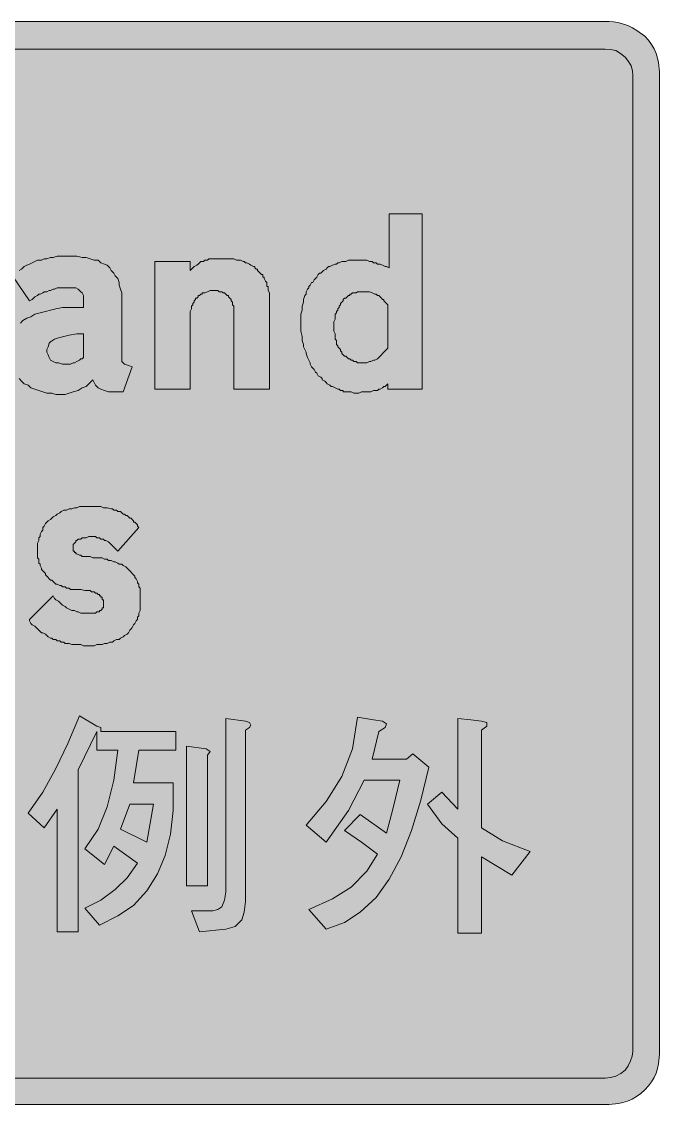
# Model space of a CAD drawing. Header units: metres. Extents: x 9 to 560, y 13 to 260.
# Drawn here: x 414.4 to 559.6, y 13.4 to 260 of the extents above; entities that cross this region are included whole.
import ezdxf

# ---------------------------------------------------------------- set-up
doc = ezdxf.new("R2010")
doc.units = ezdxf.units.M
doc.layers.add('FILL_BLACK_000000', color=7, linetype='Continuous', true_color=0x000000)
doc.layers.add('FILL_WHITE_FFFFFF', color=7, linetype='Continuous', true_color=0xffffff)

msp = doc.modelspace()

# ---------------------------------------------------------------- hatches: boundary and pattern name
at = {"layer": 'FILL_BLACK_000000', "true_color": 0x000000}
h = msp.add_hatch(color=7, dxfattribs=at)
h.dxf.hatch_style = 1
h.paths.add_polyline_path([(548.19, 259.98), (549.14, 259.92), (550.18, 259.75), (552.39, 259.08), (553.46, 258.58), (554.45, 257.99), (556.29, 256.68), (557.12, 255.75), (557.82, 254.78), (558.39, 253.77), (558.84, 252.74), (559.18, 251.7), (559.41, 250.65), (559.59, 248.58), (559.59, 24.78), (559.41, 22.59), (559.18, 21.53), (558.84, 20.5), (558.39, 19.51), (557.82, 18.54), (557.12, 17.59), (556.29, 16.68), (555.36, 15.85), (554.39, 15.15), (553.38, 14.58), (552.35, 14.13), (551.31, 13.79), (550.26, 13.56), (548.19, 13.38), (20.79, 13.38), (18.72, 13.56), (17.67, 13.79), (16.63, 14.13), (15.6, 14.58), (14.59, 15.15), (13.62, 15.85), (12.69, 16.68), (11.29, 18.54), (10.25, 20.5), (9.88, 21.53), (9.61, 22.59), (9.45, 23.67), (9.39, 24.78), (9.39, 248.58), (9.45, 249.6), (9.61, 250.65), (10.25, 252.74), (11.29, 254.78), (12.69, 256.68), (14.59, 258.08), (16.63, 259.12), (18.72, 259.76), (19.77, 259.92), (20.79, 259.98), (548.19, 259.98)])
h = msp.add_hatch(color=7, dxfattribs=at)
h.dxf.hatch_style = 1
h.paths.add_polyline_path([(497.19, 176.88), (496.89, 176.88), (496.59, 176.58), (495.99, 176.28), (495.69, 176.28), (495.39, 175.98), (494.79, 175.98), (494.49, 175.98), (493.89, 175.68), (493.59, 175.68), (492.99, 175.68), (492.39, 175.68), (491.79, 175.68), (491.19, 175.38), (490.89, 175.38), (490.59, 175.38), (489.99, 175.38), (489.39, 175.68), (489.09, 175.68), (488.49, 175.68), (488.19, 175.68), (487.59, 175.68), (487.59, 175.98), (486.99, 175.98), (486.69, 176.28), (486.39, 176.28), (485.79, 176.58), (485.19, 176.88), (484.89, 176.88), (484.59, 177.18), (483.99, 177.48), (483.69, 177.78), (483.39, 178.08), (482.79, 178.38), (482.79, 178.68), (482.49, 178.98), (481.89, 179.28), (481.59, 179.88), (481.29, 180.18), (480.99, 180.78), (480.69, 181.08), (480.39, 181.38), (480.09, 181.98), (480.09, 182.28), (479.79, 182.88), (479.49, 183.48), (479.19, 184.38), (479.19, 184.68), (478.89, 185.28), (478.59, 185.88), (478.59, 186.48), (478.29, 187.38), (478.29, 187.68), (478.29, 188.28), (477.99, 189.48), (477.99, 190.08), (477.99, 192.78), (477.99, 193.38), (478.29, 194.28), (478.29, 194.88), (478.29, 195.18), (478.59, 196.08), (478.59, 196.38), (478.59, 196.68), (478.89, 197.58), (479.19, 197.88), (479.19, 198.48), (479.49, 199.08), (479.79, 199.38), (479.79, 199.68), (480.09, 199.98), (480.39, 200.58), (480.69, 200.58), (480.99, 201.18), (481.29, 201.48), (481.59, 201.78), (481.89, 202.38), (482.19, 202.68), (482.49, 202.68), (482.79, 202.98), (483.09, 203.28), (483.69, 203.58), (483.99, 203.88), (484.29, 204.18), (484.59, 204.18), (485.19, 204.48), (485.79, 204.78), (486.09, 204.78), (486.39, 205.08), (486.69, 205.08), (487.29, 205.38), (487.59, 205.38), (487.89, 205.38), (488.19, 205.38), (488.79, 205.68), (489.39, 205.68), (489.69, 205.68), (490.59, 205.68), (490.89, 205.68), (491.49, 205.68), (491.79, 205.68), (492.09, 205.68), (492.69, 205.68), (492.99, 205.68), (493.59, 205.38), (494.19, 205.38), (494.49, 205.08), (495.09, 205.08), (495.39, 204.78), (495.99, 204.78), (496.59, 204.48), (497.19, 204.18), (497.49, 204.18), (498.09, 203.88), (498.09, 216.18), (505.59, 216.18), (505.59, 176.28), (497.79, 176.28), (497.79, 177.48), (497.49, 177.18), (497.19, 176.88)])
h.paths.add_polyline_path([(497.79, 193.98), (497.79, 194.28), (497.79, 194.58), (497.79, 194.88), (497.79, 195.18), (497.79, 195.48), (497.49, 195.78), (497.19, 196.08), (496.89, 196.38), (496.89, 196.68), (496.59, 196.68), (496.29, 196.98), (495.99, 197.28), (495.69, 197.58), (495.39, 197.58), (495.09, 197.88), (494.79, 197.88), (494.19, 198.18), (493.59, 198.48), (493.29, 198.48), (492.99, 198.48), (492.69, 198.48), (492.39, 198.48), (491.79, 198.48), (491.49, 198.48), (491.19, 198.48), (490.89, 198.48), (490.59, 198.18), (489.99, 198.18), (489.69, 198.18), (489.39, 197.88), (489.09, 197.88), (489.09, 197.58), (488.79, 197.58), (488.49, 197.28), (488.19, 196.98), (487.89, 196.98), (487.59, 196.68), (487.59, 196.38), (487.29, 196.08), (486.99, 195.78), (486.99, 195.48), (486.69, 195.18), (486.69, 194.88), (486.39, 194.58), (486.39, 194.28), (486.09, 193.98), (486.09, 193.68), (485.79, 193.38), (485.79, 192.78), (485.79, 192.48), (485.79, 192.18), (485.49, 191.58), (485.49, 191.28), (485.49, 190.68), (485.49, 190.38), (485.49, 189.78), (485.49, 189.48), (485.79, 188.88), (485.79, 188.58), (485.79, 187.98), (485.79, 187.68), (486.09, 187.38), (486.09, 186.78), (486.09, 186.48), (486.39, 186.18), (486.39, 185.88), (486.69, 185.58), (486.99, 185.28), (486.99, 184.98), (487.29, 184.68), (487.29, 184.38), (487.59, 184.08), (487.89, 183.78), (488.19, 183.78), (488.49, 183.48), (488.79, 183.18), (489.09, 183.18), (489.39, 182.88), (489.69, 182.88), (489.99, 182.58), (490.29, 182.58), (490.59, 182.58), (490.89, 182.28), (491.19, 182.28), (491.79, 182.28), (492.09, 182.28), (492.69, 182.28), (492.99, 182.28), (493.59, 182.58), (493.89, 182.58), (494.49, 182.88), (494.79, 182.88), (495.39, 183.18), (495.69, 183.48), (495.99, 183.78), (496.29, 184.08), (496.59, 184.38), (496.89, 184.68), (497.19, 184.98), (497.49, 185.28), (497.79, 185.58), (497.79, 186.18), (497.79, 193.08), (497.79, 193.98)], flags=16)
h = msp.add_hatch(color=7, dxfattribs=at)
h.dxf.hatch_style = 1
h.paths.add_polyline_path([(412.89, 202.38), (413.49, 202.98), (413.79, 203.28), (414.39, 203.58), (414.99, 204.18), (415.59, 204.48), (416.19, 204.78), (416.79, 205.08), (417.39, 205.38), (417.99, 205.68), (418.89, 205.68), (419.49, 205.98), (420.09, 205.98), (420.99, 206.28), (421.59, 206.28), (422.49, 206.58), (423.39, 206.58), (423.99, 206.58), (424.89, 206.58), (426.09, 206.58), (426.99, 206.58), (428.19, 206.28), (429.09, 206.28), (429.99, 205.98), (430.89, 205.68), (431.79, 205.68), (432.39, 205.08), (433.29, 204.78), (433.89, 204.48), (434.49, 203.88), (434.79, 203.28), (435.39, 202.68), (435.69, 202.08), (436.29, 201.48), (436.59, 200.58), (436.59, 199.98), (436.89, 199.08), (437.19, 198.18), (437.19, 183.48), (437.19, 182.58), (437.79, 181.98), (438.69, 181.68), (439.59, 181.38), (437.49, 175.68), (436.59, 175.68), (435.39, 175.68), (434.19, 175.68), (433.29, 175.98), (432.39, 176.28), (431.79, 176.58), (431.19, 177.18), (430.89, 177.78), (430.59, 178.38), (430.29, 178.08), (429.69, 177.48), (429.09, 176.88), (428.19, 176.58), (427.29, 175.98), (426.09, 175.68), (425.19, 175.38), (424.29, 175.08), (423.39, 175.08), (422.19, 175.08), (421.29, 175.38), (420.09, 175.38), (419.19, 175.68), (418.29, 175.98), (417.39, 176.28), (416.49, 176.58), (415.89, 177.18), (414.99, 177.48), (414.39, 178.08), (413.79, 178.68), (413.49, 179.58), (412.89, 180.18), (412.59, 181.08), (412.29, 181.98), (411.99, 182.58), (411.99, 183.78), (411.69, 184.68), (411.69, 185.58), (411.69, 186.48), (411.99, 187.38), (412.29, 188.28), (412.59, 189.18), (412.89, 189.78), (413.49, 190.68), (414.09, 191.28), (414.69, 191.88), (415.59, 192.48), (416.49, 192.78), (417.39, 193.38), (418.59, 193.68), (419.79, 193.98), (420.99, 194.28), (422.19, 194.58), (423.69, 194.88), (425.19, 194.88), (426.99, 194.88), (428.49, 194.88), (428.49, 196.38), (428.49, 196.98), (428.49, 197.58), (428.19, 198.18), (427.89, 198.48), (427.59, 198.78), (427.29, 199.08), (426.69, 199.38), (425.79, 199.38), (425.19, 199.38), (424.59, 199.38), (423.99, 199.38), (423.69, 199.38), (423.09, 199.38), (422.49, 199.38), (421.89, 199.08), (421.59, 199.08), (420.99, 198.78), (420.69, 198.78), (420.09, 198.48), (419.49, 198.48), (419.19, 198.18), (418.59, 197.88), (418.29, 197.88), (417.99, 197.58), (417.39, 197.28), (417.09, 196.98), (416.79, 196.68), (416.19, 196.38), (412.29, 202.08), (412.89, 202.38)])
h.paths.add_polyline_path([(420.39, 184.08), (420.69, 183.48), (420.99, 182.88), (421.59, 182.58), (422.19, 182.28), (422.79, 182.28), (423.69, 181.98), (424.89, 181.98), (425.49, 181.98), (426.09, 182.28), (426.39, 182.28), (426.99, 182.58), (427.59, 182.88), (427.89, 183.18), (428.19, 183.18), (428.49, 183.48), (428.49, 184.08), (428.49, 188.88), (426.99, 188.88), (425.19, 188.58), (423.99, 188.28), (422.79, 187.98), (421.89, 187.68), (420.99, 187.08), (420.69, 186.78), (420.39, 185.88), (420.09, 185.28), (420.09, 184.68), (420.39, 184.08)], flags=16)
h = msp.add_hatch(color=7, dxfattribs=at)
h.dxf.hatch_style = 1
h.paths.add_polyline_path([(462.69, 176.28), (462.69, 193.08), (462.69, 193.38), (462.69, 193.98), (462.69, 194.58), (462.69, 194.88), (462.69, 195.18), (462.39, 195.48), (462.39, 196.08), (462.09, 196.38), (462.09, 196.68), (461.79, 196.98), (461.49, 197.28), (461.49, 197.58), (461.19, 197.58), (460.89, 197.88), (460.59, 198.18), (460.29, 198.18), (459.99, 198.48), (459.69, 198.48), (459.39, 198.48), (459.09, 198.78), (458.79, 198.78), (458.49, 198.78), (458.19, 198.78), (457.89, 198.78), (457.59, 198.78), (457.29, 198.78), (456.69, 198.48), (456.09, 198.18), (455.79, 198.18), (455.49, 198.18), (455.49, 197.88), (455.19, 197.88), (454.89, 197.58), (454.59, 197.58), (454.59, 197.28), (454.29, 196.98), (453.99, 196.98), (453.99, 196.68), (453.69, 196.38), (453.69, 196.08), (453.39, 195.78), (453.39, 195.48), (453.09, 195.18), (453.09, 194.88), (453.09, 194.58), (452.79, 193.98), (452.79, 176.28), (444.69, 176.28), (444.69, 205.38), (452.79, 205.38), (452.79, 203.28), (453.09, 203.58), (453.39, 203.88), (453.69, 204.18), (454.29, 204.48), (454.59, 204.78), (454.89, 205.08), (455.19, 205.38), (455.79, 205.38), (456.09, 205.68), (456.69, 205.68), (456.99, 205.98), (457.59, 205.98), (457.89, 205.98), (458.49, 205.98), (459.09, 205.98), (459.69, 205.98), (460.29, 205.98), (460.89, 205.98), (461.19, 205.98), (461.79, 205.98), (462.39, 205.98), (462.69, 205.98), (463.29, 205.68), (463.59, 205.68), (464.19, 205.68), (464.79, 205.38), (465.09, 205.38), (465.39, 205.08), (465.69, 205.08), (466.29, 204.78), (466.59, 204.48), (467.19, 204.18), (467.49, 204.18), (467.49, 203.88), (467.79, 203.58), (468.09, 203.58), (468.09, 203.28), (468.39, 202.98), (468.69, 202.68), (468.99, 202.38), (469.29, 202.38), (469.29, 201.78), (469.59, 201.78), (469.59, 201.48), (469.89, 200.88), (470.19, 200.58), (470.19, 200.28), (470.19, 199.68), (470.49, 199.68), (470.49, 199.08), (470.49, 198.78), (470.79, 198.18), (470.79, 197.88), (470.79, 197.28), (470.79, 196.98), (470.79, 196.38), (470.79, 196.08), (470.79, 195.78), (470.79, 176.28), (462.69, 176.28)])
h = msp.add_hatch(color=7, dxfattribs=at)
h.dxf.hatch_style = 1
h.paths.add_polyline_path([(441.39, 127.38), (441.39, 126.78), (441.39, 126.18), (441.39, 125.88), (441.09, 125.28), (441.09, 124.68), (440.79, 124.38), (440.79, 123.78), (440.49, 123.48), (440.19, 122.88), (439.89, 122.58), (439.59, 121.98), (439.29, 121.68), (438.99, 121.38), (438.69, 120.78), (438.39, 120.48), (437.79, 120.18), (437.49, 119.88), (436.89, 119.58), (436.59, 119.28), (435.99, 119.28), (435.39, 118.98), (435.09, 118.68), (434.49, 118.68), (433.89, 118.38), (433.29, 118.38), (432.69, 118.08), (432.09, 118.08), (431.49, 118.08), (430.89, 117.78), (429.99, 117.78), (429.39, 117.78), (428.79, 117.78), (428.49, 117.78), (427.89, 118.08), (427.29, 118.08), (426.69, 118.08), (426.39, 118.08), (425.79, 118.08), (425.19, 118.38), (424.89, 118.38), (424.29, 118.38), (423.99, 118.68), (423.39, 118.68), (423.09, 118.98), (422.49, 118.98), (422.19, 119.28), (421.59, 119.28), (421.29, 119.58), (420.99, 119.58), (420.39, 119.88), (420.09, 120.18), (419.79, 120.48), (419.19, 120.78), (418.89, 120.78), (418.59, 121.08), (418.29, 121.38), (417.99, 121.68), (417.69, 121.98), (417.39, 122.28), (416.79, 122.58), (416.49, 122.88), (416.19, 123.48), (416.19, 123.78), (421.59, 129.18), (421.89, 128.58), (422.19, 128.28), (422.79, 127.98), (423.39, 127.38), (423.69, 127.08), (424.29, 126.78), (424.59, 126.48), (425.19, 126.18), (425.79, 125.88), (426.39, 125.88), (426.99, 125.58), (427.29, 125.58), (427.89, 125.28), (428.49, 125.28), (429.09, 125.28), (429.69, 125.28), (429.99, 125.28), (430.59, 125.28), (430.89, 125.28), (431.19, 125.28), (431.49, 125.58), (431.79, 125.58), (432.09, 125.58), (432.09, 125.88), (432.39, 125.88), (432.69, 126.18), (432.69, 126.48), (432.99, 126.48), (432.99, 126.78), (432.99, 127.08), (432.99, 127.38), (432.99, 127.68), (432.99, 127.98), (432.99, 128.28), (432.69, 128.28), (432.69, 128.58), (432.69, 128.88), (432.39, 128.88), (432.39, 129.18), (432.09, 129.18), (432.09, 129.48), (431.79, 129.48), (431.49, 129.78), (431.19, 129.78), (430.89, 130.08), (430.29, 130.08), (429.99, 130.38), (429.39, 130.38), (428.79, 130.38), (427.89, 130.68), (427.29, 130.68), (426.39, 130.68), (426.09, 130.68), (425.49, 130.68), (425.19, 130.98), (424.59, 130.98), (424.29, 131.28), (423.69, 131.28), (423.39, 131.58), (423.09, 131.58), (422.49, 131.88), (422.19, 131.88), (421.89, 132.18), (421.59, 132.48), (421.29, 132.78), (420.99, 132.78), (420.69, 133.08), (420.39, 133.38), (420.09, 133.68), (419.79, 133.98), (419.79, 134.28), (419.49, 134.58), (419.19, 134.88), (418.89, 135.18), (418.89, 135.48), (418.59, 136.08), (418.59, 136.38), (418.29, 136.68), (418.29, 137.28), (418.29, 137.58), (417.99, 137.88), (417.99, 138.48), (417.99, 138.78), (417.99, 139.38), (417.99, 139.98), (417.99, 140.58), (417.99, 141.18), (418.29, 141.78), (418.29, 142.38), (418.59, 142.68), (418.59, 143.28), (418.89, 143.88), (419.19, 144.18), (419.19, 144.78), (419.49, 145.08), (419.79, 145.68), (420.09, 145.98), (420.39, 146.28), (420.99, 146.58), (421.29, 146.88), (421.59, 147.18), (422.19, 147.48), (422.49, 147.78), (423.09, 148.08), (423.39, 148.38), (423.99, 148.68), (424.59, 148.68), (425.19, 148.98), (425.79, 148.98), (426.39, 149.28), (426.99, 149.28), (427.59, 149.58), (428.19, 149.58), (429.09, 149.58), (429.69, 149.58), (430.59, 149.58), (431.49, 149.58), (432.39, 149.58), (432.99, 149.28), (433.89, 149.28), (434.79, 148.98), (435.09, 148.98), (435.39, 148.68), (435.99, 148.68), (436.29, 148.38), (436.59, 148.38), (436.89, 148.38), (437.19, 148.08), (437.49, 147.78), (437.79, 147.78), (438.09, 147.48), (438.39, 147.48), (438.69, 147.18), (438.99, 146.88), (439.29, 146.88), (439.59, 146.58), (439.89, 146.28), (439.89, 145.98), (440.19, 145.98), (440.49, 145.68), (440.79, 145.38), (440.79, 145.08), (441.09, 144.78), (436.29, 139.38), (435.99, 139.68), (435.69, 139.98), (435.39, 140.28), (435.09, 140.58), (434.79, 140.88), (434.49, 141.18), (434.19, 141.48), (433.59, 141.78), (433.29, 141.78), (432.99, 142.08), (432.39, 142.08), (432.09, 142.38), (431.49, 142.38), (431.19, 142.68), (430.59, 142.68), (429.99, 142.68), (429.69, 142.68), (429.09, 142.38), (428.79, 142.38), (428.19, 142.38), (427.89, 142.08), (427.59, 142.08), (427.29, 142.08), (426.99, 141.78), (426.69, 141.78), (426.69, 141.48), (426.39, 141.18), (426.09, 140.88), (426.09, 140.58), (426.09, 140.28), (426.09, 139.98), (426.09, 139.68), (426.09, 139.38), (426.39, 139.38), (426.39, 139.08), (426.69, 139.08), (426.69, 138.78), (426.99, 138.78), (427.59, 138.48), (427.89, 138.48), (428.19, 138.18), (428.79, 138.18), (429.39, 138.18), (429.99, 138.18), (430.59, 137.88), (431.19, 137.88), (432.09, 137.88), (432.69, 137.88), (433.29, 137.58), (433.89, 137.58), (434.19, 137.28), (434.79, 137.28), (435.39, 136.98), (435.69, 136.98), (436.29, 136.68), (436.59, 136.38), (437.19, 136.38), (437.49, 136.08), (438.09, 135.78), (438.39, 135.48), (438.69, 135.18), (438.99, 134.88), (439.29, 134.58), (439.59, 134.28), (439.89, 133.98), (440.19, 133.68), (440.19, 133.38), (440.49, 133.08), (440.79, 132.48), (440.79, 132.18), (441.09, 131.88), (441.09, 131.28), (441.39, 130.98), (441.39, 130.38), (441.39, 130.08), (441.39, 129.48), (441.39, 128.88), (441.39, 128.58), (441.39, 127.98), (441.39, 127.38)])
h = msp.add_hatch(color=7, dxfattribs=at)
h.dxf.hatch_style = 1
h.paths.add_polyline_path([(422.19, 89.88), (424.89, 95.58), (427.59, 101.88), (431.49, 99.48), (432.39, 99.18), (432.39, 98.28), (449.49, 98.28), (449.49, 94.08), (441.09, 94.08), (439.89, 86.58), (448.89, 86.58), (448.89, 80.28), (448.29, 74.88), (447.09, 70.08), (445.29, 65.88), (442.89, 61.98), (439.89, 58.68), (436.29, 56.28), (432.09, 54.18), (428.79, 58.08), (432.39, 59.88), (435.69, 62.28), (438.39, 64.98), (440.79, 68.28), (435.39, 72.18), (433.29, 67.98), (428.79, 71.58), (431.79, 76.08), (433.89, 81.18), (435.39, 87.18), (436.29, 94.08), (431.49, 94.08), (431.49, 98.28), (427.29, 89.58), (427.29, 52.68), (422.49, 52.68), (422.49, 80.58), (419.49, 76.38), (415.89, 79.68), (419.19, 84.48), (422.19, 89.88)])
h.paths.add_polyline_path([(442.89, 73.08), (444.39, 81.78), (438.99, 81.78), (436.89, 76.08), (442.89, 73.08)], flags=16)
h = msp.add_hatch(color=7, dxfattribs=at)
h.dxf.hatch_style = 1
h.paths.add_polyline_path([(465.39, 100.68), (466.29, 100.38), (466.59, 99.78), (466.29, 99.18), (465.39, 98.58), (465.39, 59.58), (465.09, 57.18), (464.49, 55.38), (462.99, 53.88), (460.89, 53.28), (454.89, 52.68), (453.09, 57.48), (457.89, 57.48), (459.09, 57.78), (459.99, 58.38), (460.59, 59.88), (460.89, 61.68), (460.89, 101.28), (465.39, 100.68)])
h = msp.add_hatch(color=7, dxfattribs=at)
h.dxf.hatch_style = 1
h.paths.add_polyline_path([(496.59, 100.68), (497.49, 100.08), (497.19, 99.18), (495.69, 98.28), (494.19, 91.98), (501.99, 91.98), (503.49, 93.18), (507.09, 90.18), (505.29, 82.68), (503.19, 75.78), (500.79, 69.78), (498.09, 64.68), (495.09, 60.48), (491.49, 57.18), (487.89, 54.78), (483.69, 53.28), (479.79, 57.78), (485.19, 60.18), (489.39, 62.88), (492.99, 66.48), (495.39, 70.38), (491.79, 73.08), (487.89, 75.78), (491.49, 79.38), (497.49, 75.18), (498.99, 80.88), (500.49, 87.18), (492.39, 87.18), (488.79, 80.28), (483.69, 73.08), (479.19, 76.98), (483.69, 82.38), (487.29, 88.08), (489.69, 94.38), (490.89, 101.58), (494.49, 100.98), (496.59, 100.68)])
h = msp.add_hatch(color=7, dxfattribs=at)
h.dxf.hatch_style = 1
h.paths.add_polyline_path([(519.09, 100.68), (520.29, 100.38), (520.29, 99.48), (519.09, 98.58), (519.09, 76.38), (523.89, 73.38), (530.19, 70.98), (525.99, 65.58), (519.09, 69.78), (519.09, 52.38), (513.69, 52.38), (513.69, 73.98), (510.09, 77.28), (506.79, 81.78), (510.09, 84.48), (513.69, 80.58), (513.69, 101.28), (516.69, 100.98), (519.09, 100.68)])
h = msp.add_hatch(color=7, dxfattribs=at)
h.dxf.hatch_style = 1
h.paths.add_polyline_path([(456.39, 94.38), (457.29, 93.78), (456.69, 92.88), (456.69, 63.18), (451.89, 63.18), (451.89, 94.98), (456.39, 94.38)])
at = {"layer": 'FILL_WHITE_FFFFFF', "true_color": 0xffffff}
h = msp.add_hatch(color=7, dxfattribs=at)
h.dxf.hatch_style = 1
h.paths.add_polyline_path([(547.29, 253.68), (548.49, 253.64), (549.69, 253.38), (550.74, 252.74), (551.79, 251.88), (552.58, 250.93), (553.14, 249.89), (553.48, 248.8), (553.59, 247.68), (553.59, 25.38), (553.4, 24.33), (552.99, 23.28), (552.5, 22.12), (551.79, 21.18), (550.79, 20.39), (549.65, 19.83), (548.46, 19.49), (547.29, 19.38), (21.69, 19.38), (20.57, 19.49), (19.48, 19.83), (18.44, 20.39), (17.49, 21.18), (16.58, 22.13), (16.03, 23.17), (15.76, 24.26), (15.69, 25.38), (15.69, 247.68), (15.73, 248.88), (15.99, 250.08), (16.63, 250.98), (17.49, 251.88), (18.44, 252.79), (19.48, 253.34), (20.57, 253.61), (21.69, 253.68), (547.29, 253.68)])

# ---------------------------------------------------------------- linework, layer by layer
at = {"layer": 'FILL_BLACK_000000', "lineweight": 0, "true_color": 0x000000}
for points in [[(20.79, 259.98), (548.19, 259.98), (549.14, 259.92), (550.18, 259.75), (552.39, 259.08), (553.46, 258.58), (554.45, 257.99), (556.29, 256.68), (557.12, 255.75), (557.82, 254.78), (558.39, 253.77), (558.84, 252.74), (559.18, 251.7), (559.41, 250.65), (559.59, 248.58), (559.59, 24.78), (559.41, 22.59), (559.18, 21.53), (558.84, 20.5), (558.39, 19.51), (557.82, 18.54), (557.12, 17.59), (556.29, 16.68), (555.36, 15.85), (554.39, 15.15), (553.38, 14.58), (552.35, 14.13), (551.31, 13.79), (550.26, 13.56), (548.19, 13.38), (20.79, 13.38)], [(413.79, 203.28), (414.39, 203.58), (414.99, 204.18), (415.59, 204.48), (416.19, 204.78), (416.79, 205.08), (417.39, 205.38), (417.99, 205.68), (418.89, 205.68), (419.49, 205.98), (420.09, 205.98), (420.99, 206.28), (421.59, 206.28), (422.49, 206.58), (423.39, 206.58), (423.99, 206.58), (424.89, 206.58), (426.09, 206.58), (426.99, 206.58), (428.19, 206.28), (429.09, 206.28), (429.99, 205.98), (430.89, 205.68), (431.79, 205.68), (432.39, 205.08), (433.29, 204.78), (433.89, 204.48), (434.49, 203.88), (434.79, 203.28), (435.39, 202.68), (435.69, 202.08), (436.29, 201.48), (436.59, 200.58), (436.59, 199.98), (436.89, 199.08), (437.19, 198.18), (437.19, 183.48), (437.19, 182.58), (437.79, 181.98), (438.69, 181.68), (439.59, 181.38), (437.49, 175.68), (436.59, 175.68), (435.39, 175.68), (434.19, 175.68), (433.29, 175.98), (432.39, 176.28), (431.79, 176.58), (431.19, 177.18), (430.89, 177.78), (430.59, 178.38), (430.29, 178.08), (429.69, 177.48), (429.09, 176.88), (428.19, 176.58), (427.29, 175.98), (426.09, 175.68), (425.19, 175.38), (424.29, 175.08), (423.39, 175.08), (422.19, 175.08), (421.29, 175.38), (420.09, 175.38), (419.19, 175.68), (418.29, 175.98), (417.39, 176.28), (416.49, 176.58), (415.89, 177.18), (414.99, 177.48), (414.39, 178.08), (413.79, 178.68)], [(414.09, 191.28), (414.69, 191.88), (415.59, 192.48), (416.49, 192.78), (417.39, 193.38), (418.59, 193.68), (419.79, 193.98), (420.99, 194.28), (422.19, 194.58), (423.69, 194.88), (425.19, 194.88), (426.99, 194.88), (428.49, 194.88), (428.49, 196.38), (428.49, 196.98), (428.49, 197.58), (428.19, 198.18), (427.89, 198.48), (427.59, 198.78), (427.29, 199.08), (426.69, 199.38), (425.79, 199.38), (425.19, 199.38), (424.59, 199.38), (423.99, 199.38), (423.69, 199.38), (423.09, 199.38), (422.49, 199.38), (421.89, 199.08), (421.59, 199.08), (420.99, 198.78), (420.69, 198.78), (420.09, 198.48), (419.49, 198.48), (419.19, 198.18), (418.59, 197.88), (418.29, 197.88), (417.99, 197.58), (417.39, 197.28), (417.09, 196.98), (416.79, 196.68), (416.19, 196.38), (412.29, 202.08)]]:
    msp.add_lwpolyline(points, dxfattribs=at)
for points in [[(497.19, 176.88), (496.89, 176.88), (496.59, 176.58), (495.99, 176.28), (495.69, 176.28), (495.39, 175.98), (494.79, 175.98), (494.49, 175.98), (493.89, 175.68), (493.59, 175.68), (492.99, 175.68), (492.39, 175.68), (491.79, 175.68), (491.19, 175.38), (490.89, 175.38), (490.59, 175.38), (489.99, 175.38), (489.39, 175.68), (489.09, 175.68), (488.49, 175.68), (488.19, 175.68), (487.59, 175.68), (487.59, 175.98), (486.99, 175.98), (486.69, 176.28), (486.39, 176.28), (485.79, 176.58), (485.19, 176.88), (484.89, 176.88), (484.59, 177.18), (483.99, 177.48), (483.69, 177.78), (483.39, 178.08), (482.79, 178.38), (482.79, 178.68), (482.49, 178.98), (481.89, 179.28), (481.59, 179.88), (481.29, 180.18), (480.99, 180.78), (480.69, 181.08), (480.39, 181.38), (480.09, 181.98), (480.09, 182.28), (479.79, 182.88), (479.49, 183.48), (479.19, 184.38), (479.19, 184.68), (478.89, 185.28), (478.59, 185.88), (478.59, 186.48), (478.29, 187.38), (478.29, 187.68), (478.29, 188.28), (477.99, 189.48), (477.99, 190.08), (477.99, 192.78), (477.99, 193.38), (478.29, 194.28), (478.29, 194.88), (478.29, 195.18), (478.59, 196.08), (478.59, 196.38), (478.59, 196.68), (478.89, 197.58), (479.19, 197.88), (479.19, 198.48), (479.49, 199.08), (479.79, 199.38), (479.79, 199.68), (480.09, 199.98), (480.39, 200.58), (480.69, 200.58), (480.99, 201.18), (481.29, 201.48), (481.59, 201.78), (481.89, 202.38), (482.19, 202.68), (482.49, 202.68), (482.79, 202.98), (483.09, 203.28), (483.69, 203.58), (483.99, 203.88), (484.29, 204.18), (484.59, 204.18), (485.19, 204.48), (485.79, 204.78), (486.09, 204.78), (486.39, 205.08), (486.69, 205.08), (487.29, 205.38), (487.59, 205.38), (487.89, 205.38), (488.19, 205.38), (488.79, 205.68), (489.39, 205.68), (489.69, 205.68), (490.59, 205.68), (490.89, 205.68), (491.49, 205.68), (491.79, 205.68), (492.09, 205.68), (492.69, 205.68), (492.99, 205.68), (493.59, 205.38), (494.19, 205.38), (494.49, 205.08), (495.09, 205.08), (495.39, 204.78), (495.99, 204.78), (496.59, 204.48), (497.19, 204.18), (497.49, 204.18), (498.09, 203.88), (498.09, 216.18), (505.59, 216.18), (505.59, 176.28), (497.79, 176.28), (497.79, 177.48), (497.49, 177.18)], [(462.69, 176.28), (462.69, 193.08), (462.69, 193.38), (462.69, 193.98), (462.69, 194.58), (462.69, 194.88), (462.69, 195.18), (462.39, 195.48), (462.39, 196.08), (462.09, 196.38), (462.09, 196.68), (461.79, 196.98), (461.49, 197.28), (461.49, 197.58), (461.19, 197.58), (460.89, 197.88), (460.59, 198.18), (460.29, 198.18), (459.99, 198.48), (459.69, 198.48), (459.39, 198.48), (459.09, 198.78), (458.79, 198.78), (458.49, 198.78), (458.19, 198.78), (457.89, 198.78), (457.59, 198.78), (457.29, 198.78), (456.69, 198.48), (456.09, 198.18), (455.79, 198.18), (455.49, 198.18), (455.49, 197.88), (455.19, 197.88), (454.89, 197.58), (454.59, 197.58), (454.59, 197.28), (454.29, 196.98), (453.99, 196.98), (453.99, 196.68), (453.69, 196.38), (453.69, 196.08), (453.39, 195.78), (453.39, 195.48), (453.09, 195.18), (453.09, 194.88), (453.09, 194.58), (452.79, 193.98), (452.79, 176.28), (444.69, 176.28), (444.69, 205.38), (452.79, 205.38), (452.79, 203.28), (453.09, 203.58), (453.39, 203.88), (453.69, 204.18), (454.29, 204.48), (454.59, 204.78), (454.89, 205.08), (455.19, 205.38), (455.79, 205.38), (456.09, 205.68), (456.69, 205.68), (456.99, 205.98), (457.59, 205.98), (457.89, 205.98), (458.49, 205.98), (459.09, 205.98), (459.69, 205.98), (460.29, 205.98), (460.89, 205.98), (461.19, 205.98), (461.79, 205.98), (462.39, 205.98), (462.69, 205.98), (463.29, 205.68), (463.59, 205.68), (464.19, 205.68), (464.79, 205.38), (465.09, 205.38), (465.39, 205.08), (465.69, 205.08), (466.29, 204.78), (466.59, 204.48), (467.19, 204.18), (467.49, 204.18), (467.49, 203.88), (467.79, 203.58), (468.09, 203.58), (468.09, 203.28), (468.39, 202.98), (468.69, 202.68), (468.99, 202.38), (469.29, 202.38), (469.29, 201.78), (469.59, 201.78), (469.59, 201.48), (469.89, 200.88), (470.19, 200.58), (470.19, 200.28), (470.19, 199.68), (470.49, 199.68), (470.49, 199.08), (470.49, 198.78), (470.79, 198.18), (470.79, 197.88), (470.79, 197.28), (470.79, 196.98), (470.79, 196.38), (470.79, 196.08), (470.79, 195.78), (470.79, 176.28)], [(497.79, 193.98), (497.79, 194.28), (497.79, 194.58), (497.79, 194.88), (497.79, 195.18), (497.79, 195.48), (497.49, 195.78), (497.19, 196.08), (496.89, 196.38), (496.89, 196.68), (496.59, 196.68), (496.29, 196.98), (495.99, 197.28), (495.69, 197.58), (495.39, 197.58), (495.09, 197.88), (494.79, 197.88), (494.19, 198.18), (493.59, 198.48), (493.29, 198.48), (492.99, 198.48), (492.69, 198.48), (492.39, 198.48), (491.79, 198.48), (491.49, 198.48), (491.19, 198.48), (490.89, 198.48), (490.59, 198.18), (489.99, 198.18), (489.69, 198.18), (489.39, 197.88), (489.09, 197.88), (489.09, 197.58), (488.79, 197.58), (488.49, 197.28), (488.19, 196.98), (487.89, 196.98), (487.59, 196.68), (487.59, 196.38), (487.29, 196.08), (486.99, 195.78), (486.99, 195.48), (486.69, 195.18), (486.69, 194.88), (486.39, 194.58), (486.39, 194.28), (486.09, 193.98), (486.09, 193.68), (485.79, 193.38), (485.79, 192.78), (485.79, 192.48), (485.79, 192.18), (485.49, 191.58), (485.49, 191.28), (485.49, 190.68), (485.49, 190.38), (485.49, 189.78), (485.49, 189.48), (485.79, 188.88), (485.79, 188.58), (485.79, 187.98), (485.79, 187.68), (486.09, 187.38), (486.09, 186.78), (486.09, 186.48), (486.39, 186.18), (486.39, 185.88), (486.69, 185.58), (486.99, 185.28), (486.99, 184.98), (487.29, 184.68), (487.29, 184.38), (487.59, 184.08), (487.89, 183.78), (488.19, 183.78), (488.49, 183.48), (488.79, 183.18), (489.09, 183.18), (489.39, 182.88), (489.69, 182.88), (489.99, 182.58), (490.29, 182.58), (490.59, 182.58), (490.89, 182.28), (491.19, 182.28), (491.79, 182.28), (492.09, 182.28), (492.69, 182.28), (492.99, 182.28), (493.59, 182.58), (493.89, 182.58), (494.49, 182.88), (494.79, 182.88), (495.39, 183.18), (495.69, 183.48), (495.99, 183.78), (496.29, 184.08), (496.59, 184.38), (496.89, 184.68), (497.19, 184.98), (497.49, 185.28), (497.79, 185.58), (497.79, 186.18), (497.79, 193.08)], [(420.39, 184.08), (420.69, 183.48), (420.99, 182.88), (421.59, 182.58), (422.19, 182.28), (422.79, 182.28), (423.69, 181.98), (424.89, 181.98), (425.49, 181.98), (426.09, 182.28), (426.39, 182.28), (426.99, 182.58), (427.59, 182.88), (427.89, 183.18), (428.19, 183.18), (428.49, 183.48), (428.49, 184.08), (428.49, 188.88), (426.99, 188.88), (425.19, 188.58), (423.99, 188.28), (422.79, 187.98), (421.89, 187.68), (420.99, 187.08), (420.69, 186.78), (420.39, 185.88), (420.09, 185.28), (420.09, 184.68)], [(441.39, 127.38), (441.39, 126.78), (441.39, 126.18), (441.39, 125.88), (441.09, 125.28), (441.09, 124.68), (440.79, 124.38), (440.79, 123.78), (440.49, 123.48), (440.19, 122.88), (439.89, 122.58), (439.59, 121.98), (439.29, 121.68), (438.99, 121.38), (438.69, 120.78), (438.39, 120.48), (437.79, 120.18), (437.49, 119.88), (436.89, 119.58), (436.59, 119.28), (435.99, 119.28), (435.39, 118.98), (435.09, 118.68), (434.49, 118.68), (433.89, 118.38), (433.29, 118.38), (432.69, 118.08), (432.09, 118.08), (431.49, 118.08), (430.89, 117.78), (429.99, 117.78), (429.39, 117.78), (428.79, 117.78), (428.49, 117.78), (427.89, 118.08), (427.29, 118.08), (426.69, 118.08), (426.39, 118.08), (425.79, 118.08), (425.19, 118.38), (424.89, 118.38), (424.29, 118.38), (423.99, 118.68), (423.39, 118.68), (423.09, 118.98), (422.49, 118.98), (422.19, 119.28), (421.59, 119.28), (421.29, 119.58), (420.99, 119.58), (420.39, 119.88), (420.09, 120.18), (419.79, 120.48), (419.19, 120.78), (418.89, 120.78), (418.59, 121.08), (418.29, 121.38), (417.99, 121.68), (417.69, 121.98), (417.39, 122.28), (416.79, 122.58), (416.49, 122.88), (416.19, 123.48), (416.19, 123.78), (421.59, 129.18), (421.89, 128.58), (422.19, 128.28), (422.79, 127.98), (423.39, 127.38), (423.69, 127.08), (424.29, 126.78), (424.59, 126.48), (425.19, 126.18), (425.79, 125.88), (426.39, 125.88), (426.99, 125.58), (427.29, 125.58), (427.89, 125.28), (428.49, 125.28), (429.09, 125.28), (429.69, 125.28), (429.99, 125.28), (430.59, 125.28), (430.89, 125.28), (431.19, 125.28), (431.49, 125.58), (431.79, 125.58), (432.09, 125.58), (432.09, 125.88), (432.39, 125.88), (432.69, 126.18), (432.69, 126.48), (432.99, 126.48), (432.99, 126.78), (432.99, 127.08), (432.99, 127.38), (432.99, 127.68), (432.99, 127.98), (432.99, 128.28), (432.69, 128.28), (432.69, 128.58), (432.69, 128.88), (432.39, 128.88), (432.39, 129.18), (432.09, 129.18), (432.09, 129.48), (431.79, 129.48), (431.49, 129.78), (431.19, 129.78), (430.89, 130.08), (430.29, 130.08), (429.99, 130.38), (429.39, 130.38), (428.79, 130.38), (427.89, 130.68), (427.29, 130.68), (426.39, 130.68), (426.09, 130.68), (425.49, 130.68), (425.19, 130.98), (424.59, 130.98), (424.29, 131.28), (423.69, 131.28), (423.39, 131.58), (423.09, 131.58), (422.49, 131.88), (422.19, 131.88), (421.89, 132.18), (421.59, 132.48), (421.29, 132.78), (420.99, 132.78), (420.69, 133.08), (420.39, 133.38), (420.09, 133.68), (419.79, 133.98), (419.79, 134.28), (419.49, 134.58), (419.19, 134.88), (418.89, 135.18), (418.89, 135.48), (418.59, 136.08), (418.59, 136.38), (418.29, 136.68), (418.29, 137.28), (418.29, 137.58), (417.99, 137.88), (417.99, 138.48), (417.99, 138.78), (417.99, 139.38), (417.99, 139.98), (417.99, 140.58), (417.99, 141.18), (418.29, 141.78), (418.29, 142.38), (418.59, 142.68), (418.59, 143.28), (418.89, 143.88), (419.19, 144.18), (419.19, 144.78), (419.49, 145.08), (419.79, 145.68), (420.09, 145.98), (420.39, 146.28), (420.99, 146.58), (421.29, 146.88), (421.59, 147.18), (422.19, 147.48), (422.49, 147.78), (423.09, 148.08), (423.39, 148.38), (423.99, 148.68), (424.59, 148.68), (425.19, 148.98), (425.79, 148.98), (426.39, 149.28), (426.99, 149.28), (427.59, 149.58), (428.19, 149.58), (429.09, 149.58), (429.69, 149.58), (430.59, 149.58), (431.49, 149.58), (432.39, 149.58), (432.99, 149.28), (433.89, 149.28), (434.79, 148.98), (435.09, 148.98), (435.39, 148.68), (435.99, 148.68), (436.29, 148.38), (436.59, 148.38), (436.89, 148.38), (437.19, 148.08), (437.49, 147.78), (437.79, 147.78), (438.09, 147.48), (438.39, 147.48), (438.69, 147.18), (438.99, 146.88), (439.29, 146.88), (439.59, 146.58), (439.89, 146.28), (439.89, 145.98), (440.19, 145.98), (440.49, 145.68), (440.79, 145.38), (440.79, 145.08), (441.09, 144.78), (436.29, 139.38), (435.99, 139.68), (435.69, 139.98), (435.39, 140.28), (435.09, 140.58), (434.79, 140.88), (434.49, 141.18), (434.19, 141.48), (433.59, 141.78), (433.29, 141.78), (432.99, 142.08), (432.39, 142.08), (432.09, 142.38), (431.49, 142.38), (431.19, 142.68), (430.59, 142.68), (429.99, 142.68), (429.69, 142.68), (429.09, 142.38), (428.79, 142.38), (428.19, 142.38), (427.89, 142.08), (427.59, 142.08), (427.29, 142.08), (426.99, 141.78), (426.69, 141.78), (426.69, 141.48), (426.39, 141.18), (426.09, 140.88), (426.09, 140.58), (426.09, 140.28), (426.09, 139.98), (426.09, 139.68), (426.09, 139.38), (426.39, 139.38), (426.39, 139.08), (426.69, 139.08), (426.69, 138.78), (426.99, 138.78), (427.59, 138.48), (427.89, 138.48), (428.19, 138.18), (428.79, 138.18), (429.39, 138.18), (429.99, 138.18), (430.59, 137.88), (431.19, 137.88), (432.09, 137.88), (432.69, 137.88), (433.29, 137.58), (433.89, 137.58), (434.19, 137.28), (434.79, 137.28), (435.39, 136.98), (435.69, 136.98), (436.29, 136.68), (436.59, 136.38), (437.19, 136.38), (437.49, 136.08), (438.09, 135.78), (438.39, 135.48), (438.69, 135.18), (438.99, 134.88), (439.29, 134.58), (439.59, 134.28), (439.89, 133.98), (440.19, 133.68), (440.19, 133.38), (440.49, 133.08), (440.79, 132.48), (440.79, 132.18), (441.09, 131.88), (441.09, 131.28), (441.39, 130.98), (441.39, 130.38), (441.39, 130.08), (441.39, 129.48), (441.39, 128.88), (441.39, 128.58), (441.39, 127.98)], [(422.19, 89.88), (424.89, 95.58), (427.59, 101.88), (431.49, 99.48), (432.39, 99.18), (432.39, 98.28), (449.49, 98.28), (449.49, 94.08), (441.09, 94.08), (439.89, 86.58), (448.89, 86.58), (448.89, 80.28), (448.29, 74.88), (447.09, 70.08), (445.29, 65.88), (442.89, 61.98), (439.89, 58.68), (436.29, 56.28), (432.09, 54.18), (428.79, 58.08), (432.39, 59.88), (435.69, 62.28), (438.39, 64.98), (440.79, 68.28), (435.39, 72.18), (433.29, 67.98), (428.79, 71.58), (431.79, 76.08), (433.89, 81.18), (435.39, 87.18), (436.29, 94.08), (431.49, 94.08), (431.49, 98.28), (427.29, 89.58), (427.29, 52.68), (422.49, 52.68), (422.49, 80.58), (419.49, 76.38), (415.89, 79.68), (419.19, 84.48)], [(465.39, 100.68), (466.29, 100.38), (466.59, 99.78), (466.29, 99.18), (465.39, 98.58), (465.39, 59.58), (465.09, 57.18), (464.49, 55.38), (462.99, 53.88), (460.89, 53.28), (454.89, 52.68), (453.09, 57.48), (457.89, 57.48), (459.09, 57.78), (459.99, 58.38), (460.59, 59.88), (460.89, 61.68), (460.89, 101.28)], [(496.59, 100.68), (497.49, 100.08), (497.19, 99.18), (495.69, 98.28), (494.19, 91.98), (501.99, 91.98), (503.49, 93.18), (507.09, 90.18), (505.29, 82.68), (503.19, 75.78), (500.79, 69.78), (498.09, 64.68), (495.09, 60.48), (491.49, 57.18), (487.89, 54.78), (483.69, 53.28), (479.79, 57.78), (485.19, 60.18), (489.39, 62.88), (492.99, 66.48), (495.39, 70.38), (491.79, 73.08), (487.89, 75.78), (491.49, 79.38), (497.49, 75.18), (498.99, 80.88), (500.49, 87.18), (492.39, 87.18), (488.79, 80.28), (483.69, 73.08), (479.19, 76.98), (483.69, 82.38), (487.29, 88.08), (489.69, 94.38), (490.89, 101.58), (494.49, 100.98)], [(519.09, 100.68), (520.29, 100.38), (520.29, 99.48), (519.09, 98.58), (519.09, 76.38), (523.89, 73.38), (530.19, 70.98), (525.99, 65.58), (519.09, 69.78), (519.09, 52.38), (513.69, 52.38), (513.69, 73.98), (510.09, 77.28), (506.79, 81.78), (510.09, 84.48), (513.69, 80.58), (513.69, 101.28), (516.69, 100.98)], [(456.39, 94.38), (457.29, 93.78), (456.69, 92.88), (456.69, 63.18), (451.89, 63.18), (451.89, 94.98)], [(442.89, 73.08), (444.39, 81.78), (438.99, 81.78), (436.89, 76.08)]]:
    msp.add_lwpolyline(points, close=True, dxfattribs=at)
at = {"layer": 'FILL_WHITE_FFFFFF', "lineweight": 0, "true_color": 0x000000}
msp.add_lwpolyline([(21.69, 253.68), (547.29, 253.68), (548.49, 253.64), (549.69, 253.38), (550.74, 252.74), (551.79, 251.88), (552.58, 250.93), (553.14, 249.89), (553.48, 248.8), (553.59, 247.68), (553.59, 25.38), (553.4, 24.33), (552.99, 23.28), (552.5, 22.12), (551.79, 21.18), (550.79, 20.39), (549.65, 19.83), (548.46, 19.49), (547.29, 19.38), (21.69, 19.38)], dxfattribs=at)

doc.saveas('drawing.dxf')
